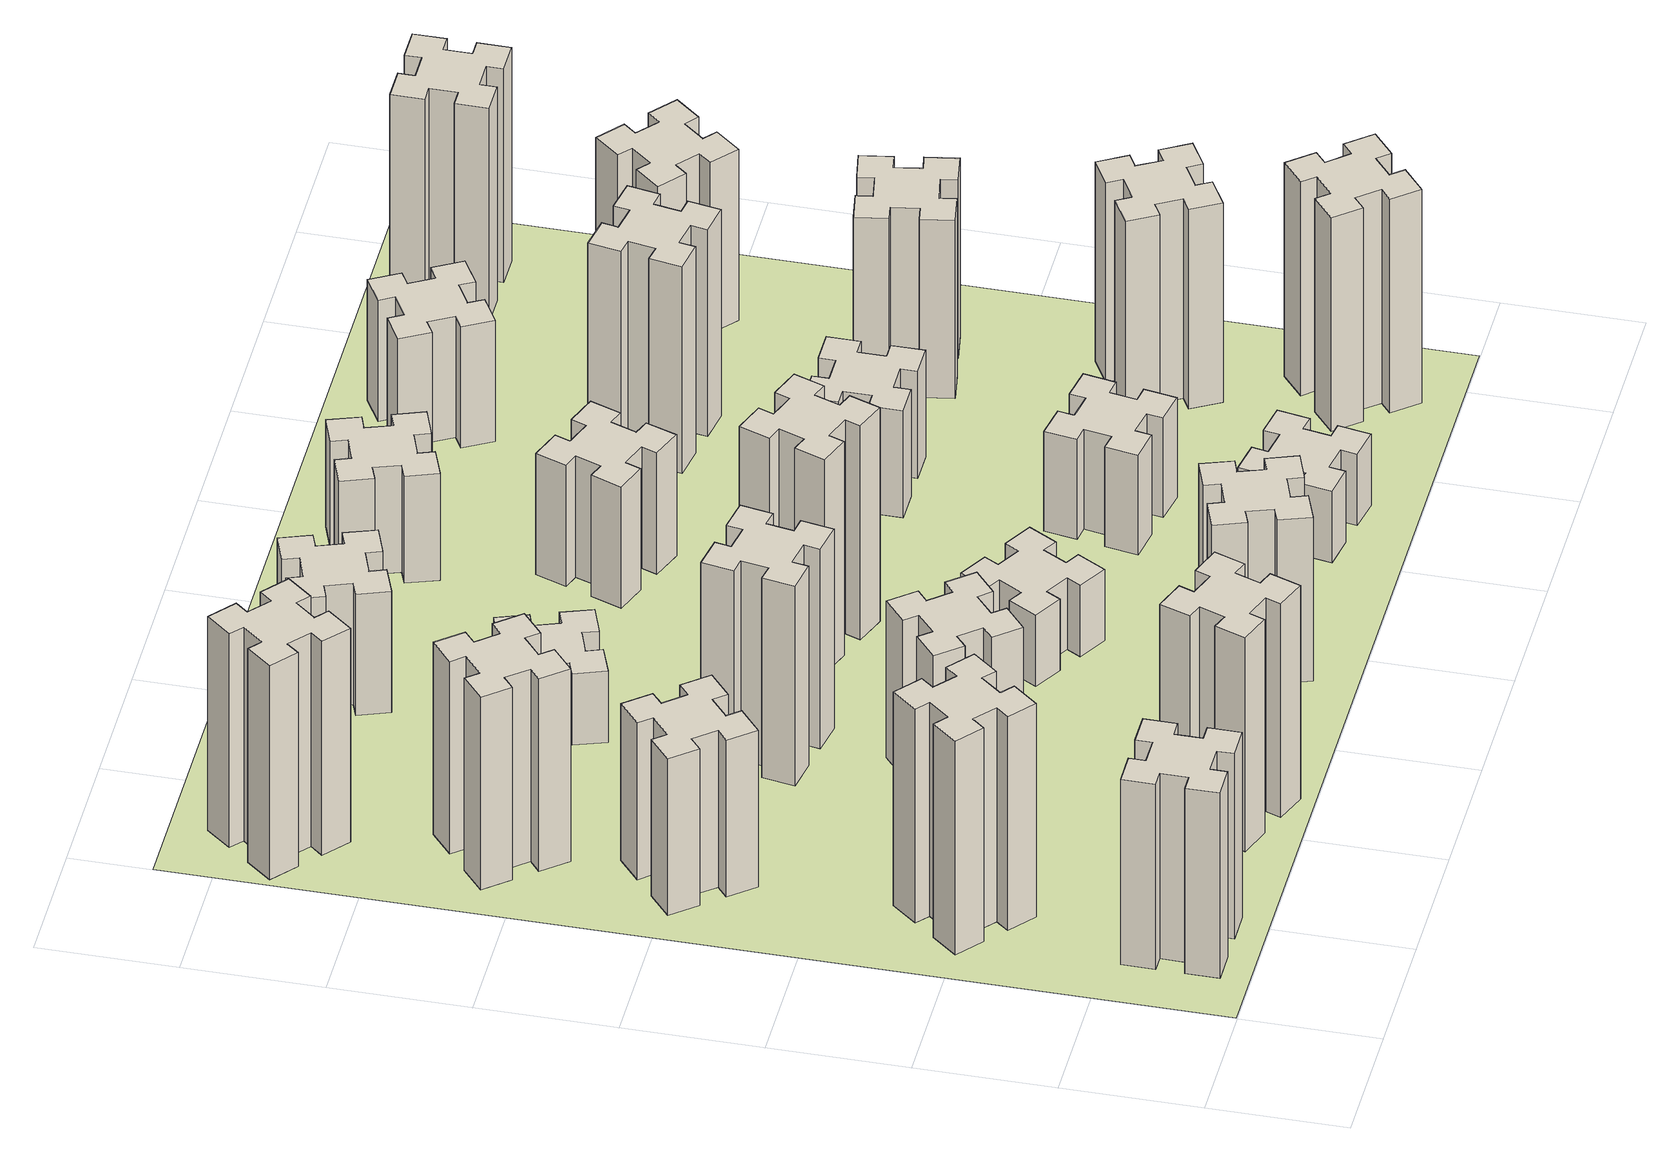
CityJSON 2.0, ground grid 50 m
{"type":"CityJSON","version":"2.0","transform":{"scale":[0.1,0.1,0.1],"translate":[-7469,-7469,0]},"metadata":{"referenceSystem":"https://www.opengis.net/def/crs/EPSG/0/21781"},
"CityObjects":{
"building1":{"type":"Building","attributes":{"class":"1000","function":"1000","usage":"1000","yearOfConstruction":2016,"roofType":"1000","measuredHeight":78,"storeysAboveGround":30,"storeysBelowGround":0},"geometry":[{"type":"Solid","lod":"1","boundaries":[[[[0,1,2,3,4,5,6,7,8,9,10,11,12,13,14,15,16,17,18,19]],[[17,16,20,21]],[[16,15,22,20]],[[15,14,23,22]],[[14,13,24,23]],[[13,12,25,24]],[[12,11,26,25]],[[11,10,27,26]],[[10,9,28,27]],[[9,8,29,28]],[[8,7,30,29]],[[7,6,31,30]],[[6,5,32,31]],[[5,4,33,32]],[[4,3,34,33]],[[3,2,35,34]],[[2,1,36,35]],[[1,0,37,36]],[[0,19,38,37]],[[19,18,39,38]],[[18,17,21,39]],[[24,25,26,27,28,29,30,31,32,33,34,35,36,37,38,39,21,20,22,23]]]]}]},
"building2":{"type":"Building","attributes":{"class":"1000","function":"1000","usage":"1000","yearOfConstruction":2016,"roofType":"1000","measuredHeight":90,"storeysAboveGround":30,"storeysBelowGround":0},"geometry":[{"type":"Solid","lod":"1","boundaries":[[[[40,41,42,43,44,45,46,47,48,49,50,51,52,53,54,55,56,57,58,59]],[[57,56,60,61]],[[56,55,62,60]],[[55,54,63,62]],[[54,53,64,63]],[[53,52,65,64]],[[52,51,66,65]],[[51,50,67,66]],[[50,49,68,67]],[[49,48,69,68]],[[48,47,70,69]],[[47,46,71,70]],[[46,45,72,71]],[[45,44,73,72]],[[44,43,74,73]],[[43,42,75,74]],[[42,41,76,75]],[[41,40,77,76]],[[40,59,78,77]],[[59,58,79,78]],[[58,57,61,79]],[[64,65,66,67,68,69,70,71,72,73,74,75,76,77,78,79,61,60,62,63]]]]}]},
"building3":{"type":"Building","attributes":{"class":"1000","function":"1000","usage":"1000","yearOfConstruction":2016,"roofType":"1000","measuredHeight":66,"storeysAboveGround":30,"storeysBelowGround":0},"geometry":[{"type":"Solid","lod":"1","boundaries":[[[[80,81,82,83,84,85,86,87,88,89,90,91,92,93,94,95,96,97,98,99]],[[97,96,100,101]],[[96,95,102,100]],[[95,94,103,102]],[[94,93,104,103]],[[93,92,105,104]],[[92,91,106,105]],[[91,90,107,106]],[[90,89,108,107]],[[89,88,109,108]],[[88,87,110,109]],[[87,86,111,110]],[[86,85,112,111]],[[85,84,113,112]],[[84,83,114,113]],[[83,82,115,114]],[[82,81,116,115]],[[81,80,117,116]],[[80,99,118,117]],[[99,98,119,118]],[[98,97,101,119]],[[104,105,106,107,108,109,110,111,112,113,114,115,116,117,118,119,101,100,102,103]]]]}]},
"building4":{"type":"Building","attributes":{"class":"1000","function":"1000","usage":"1000","yearOfConstruction":2016,"roofType":"1000","measuredHeight":81,"storeysAboveGround":30,"storeysBelowGround":0},"geometry":[{"type":"Solid","lod":"1","boundaries":[[[[120,121,122,123,124,125,126,127,128,129,130,131,132,133,134,135,136,137,138,139]],[[137,136,140,141]],[[136,135,142,140]],[[135,134,143,142]],[[134,133,144,143]],[[133,132,145,144]],[[132,131,146,145]],[[131,130,147,146]],[[130,129,148,147]],[[129,128,149,148]],[[128,127,150,149]],[[127,126,151,150]],[[126,125,152,151]],[[125,124,153,152]],[[124,123,154,153]],[[123,122,155,154]],[[122,121,156,155]],[[121,120,157,156]],[[120,139,158,157]],[[139,138,159,158]],[[138,137,141,159]],[[144,145,146,147,148,149,150,151,152,153,154,155,156,157,158,159,141,140,142,143]]]]}]},
"building5":{"type":"Building","attributes":{"class":"1000","function":"1000","usage":"1000","yearOfConstruction":2016,"roofType":"1000","measuredHeight":90,"storeysAboveGround":30,"storeysBelowGround":0},"geometry":[{"type":"Solid","lod":"1","boundaries":[[[[160,161,162,163,164,165,166,167,168,169,170,171,172,173,174,175,176,177,178,179]],[[177,176,180,181]],[[176,175,182,180]],[[175,174,183,182]],[[174,173,184,183]],[[173,172,185,184]],[[172,171,186,185]],[[171,170,187,186]],[[170,169,188,187]],[[169,168,189,188]],[[168,167,190,189]],[[167,166,191,190]],[[166,165,192,191]],[[165,164,193,192]],[[164,163,194,193]],[[163,162,195,194]],[[162,161,196,195]],[[161,160,197,196]],[[160,179,198,197]],[[179,178,199,198]],[[178,177,181,199]],[[184,185,186,187,188,189,190,191,192,193,194,195,196,197,198,199,181,180,182,183]]]]}]},
"building6":{"type":"Building","attributes":{"class":"1000","function":"1000","usage":"1000","yearOfConstruction":2016,"roofType":"1000","measuredHeight":90,"storeysAboveGround":30,"storeysBelowGround":0},"geometry":[{"type":"Solid","lod":"1","boundaries":[[[[200,201,202,203,204,205,206,207,208,209,210,211,212,213,214,215,216,217,218,219]],[[217,216,220,221]],[[216,215,222,220]],[[215,214,223,222]],[[214,213,224,223]],[[213,212,225,224]],[[212,211,226,225]],[[211,210,227,226]],[[210,209,228,227]],[[209,208,229,228]],[[208,207,230,229]],[[207,206,231,230]],[[206,205,232,231]],[[205,204,233,232]],[[204,203,234,233]],[[203,202,235,234]],[[202,201,236,235]],[[201,200,237,236]],[[200,219,238,237]],[[219,218,239,238]],[[218,217,221,239]],[[224,225,226,227,228,229,230,231,232,233,234,235,236,237,238,239,221,220,222,223]]]]}]},
"building7":{"type":"Building","attributes":{"class":"1000","function":"1000","usage":"1000","yearOfConstruction":2016,"roofType":"1000","measuredHeight":66,"storeysAboveGround":30,"storeysBelowGround":0},"geometry":[{"type":"Solid","lod":"1","boundaries":[[[[240,241,242,243,244,245,246,247,248,249,250,251,252,253,254,255,256,257,258,259]],[[257,256,260,261]],[[256,255,262,260]],[[255,254,263,262]],[[254,253,264,263]],[[253,252,265,264]],[[252,251,266,265]],[[251,250,267,266]],[[250,249,268,267]],[[249,248,269,268]],[[248,247,270,269]],[[247,246,271,270]],[[246,245,272,271]],[[245,244,273,272]],[[244,243,274,273]],[[243,242,275,274]],[[242,241,276,275]],[[241,240,277,276]],[[240,259,278,277]],[[259,258,279,278]],[[258,257,261,279]],[[264,265,266,267,268,269,270,271,272,273,274,275,276,277,278,279,261,260,262,263]]]]}]},
"building8":{"type":"Building","attributes":{"class":"1000","function":"1000","usage":"1000","yearOfConstruction":2016,"roofType":"1000","measuredHeight":84,"storeysAboveGround":30,"storeysBelowGround":0},"geometry":[{"type":"Solid","lod":"1","boundaries":[[[[280,281,282,283,284,285,286,287,288,289,290,291,292,293,294,295,296,297,298,299]],[[297,296,300,301]],[[296,295,302,300]],[[295,294,303,302]],[[294,293,304,303]],[[293,292,305,304]],[[292,291,306,305]],[[291,290,307,306]],[[290,289,308,307]],[[289,288,309,308]],[[288,287,310,309]],[[287,286,311,310]],[[286,285,312,311]],[[285,284,313,312]],[[284,283,314,313]],[[283,282,315,314]],[[282,281,316,315]],[[281,280,317,316]],[[280,299,318,317]],[[299,298,319,318]],[[298,297,301,319]],[[304,305,306,307,308,309,310,311,312,313,314,315,316,317,318,319,301,300,302,303]]]]}]},
"building9":{"type":"Building","attributes":{"class":"1000","function":"1000","usage":"1000","yearOfConstruction":2016,"roofType":"1000","measuredHeight":30,"storeysAboveGround":30,"storeysBelowGround":0},"geometry":[{"type":"Solid","lod":"1","boundaries":[[[[320,321,322,323,324,325,326,327,328,329,330,331,332,333,334,335,336,337,338,339]],[[337,336,340,341]],[[336,335,342,340]],[[335,334,343,342]],[[334,333,344,343]],[[333,332,345,344]],[[332,331,346,345]],[[331,330,347,346]],[[330,329,348,347]],[[329,328,349,348]],[[328,327,350,349]],[[327,326,351,350]],[[326,325,352,351]],[[325,324,353,352]],[[324,323,354,353]],[[323,322,355,354]],[[322,321,356,355]],[[321,320,357,356]],[[320,339,358,357]],[[339,338,359,358]],[[338,337,341,359]],[[344,345,346,347,348,349,350,351,352,353,354,355,356,357,358,359,341,340,342,343]]]]}]},
"building10":{"type":"Building","attributes":{"class":"1000","function":"1000","usage":"1000","yearOfConstruction":2016,"roofType":"1000","measuredHeight":69,"storeysAboveGround":30,"storeysBelowGround":0},"geometry":[{"type":"Solid","lod":"1","boundaries":[[[[360,361,362,363,364,365,366,367,368,369,370,371,372,373,374,375,376,377,378,379]],[[377,376,380,381]],[[376,375,382,380]],[[375,374,383,382]],[[374,373,384,383]],[[373,372,385,384]],[[372,371,386,385]],[[371,370,387,386]],[[370,369,388,387]],[[369,368,389,388]],[[368,367,390,389]],[[367,366,391,390]],[[366,365,392,391]],[[365,364,393,392]],[[364,363,394,393]],[[363,362,395,394]],[[362,361,396,395]],[[361,360,397,396]],[[360,379,398,397]],[[379,378,399,398]],[[378,377,381,399]],[[384,385,386,387,388,389,390,391,392,393,394,395,396,397,398,399,381,380,382,383]]]]}]},
"building11":{"type":"Building","attributes":{"class":"1000","function":"1000","usage":"1000","yearOfConstruction":2016,"roofType":"1000","measuredHeight":51,"storeysAboveGround":30,"storeysBelowGround":0},"geometry":[{"type":"Solid","lod":"1","boundaries":[[[[400,401,402,403,404,405,406,407,408,409,410,411,412,413,414,415,416,417,418,419]],[[417,416,420,421]],[[416,415,422,420]],[[415,414,423,422]],[[414,413,424,423]],[[413,412,425,424]],[[412,411,426,425]],[[411,410,427,426]],[[410,409,428,427]],[[409,408,429,428]],[[408,407,430,429]],[[407,406,431,430]],[[406,405,432,431]],[[405,404,433,432]],[[404,403,434,433]],[[403,402,435,434]],[[402,401,436,435]],[[401,400,437,436]],[[400,419,438,437]],[[419,418,439,438]],[[418,417,421,439]],[[424,425,426,427,428,429,430,431,432,433,434,435,436,437,438,439,421,420,422,423]]]]}]},
"building12":{"type":"Building","attributes":{"class":"1000","function":"1000","usage":"1000","yearOfConstruction":2016,"roofType":"1000","measuredHeight":30,"storeysAboveGround":30,"storeysBelowGround":0},"geometry":[{"type":"Solid","lod":"1","boundaries":[[[[440,441,442,443,444,445,446,447,448,449,450,451,452,453,454,455,456,457,458,459]],[[457,456,460,461]],[[456,455,462,460]],[[455,454,463,462]],[[454,453,464,463]],[[453,452,465,464]],[[452,451,466,465]],[[451,450,467,466]],[[450,449,468,467]],[[449,448,469,468]],[[448,447,470,469]],[[447,446,471,470]],[[446,445,472,471]],[[445,444,473,472]],[[444,443,474,473]],[[443,442,475,474]],[[442,441,476,475]],[[441,440,477,476]],[[440,459,478,477]],[[459,458,479,478]],[[458,457,461,479]],[[464,465,466,467,468,469,470,471,472,473,474,475,476,477,478,479,461,460,462,463]]]]}]},
"building13":{"type":"Building","attributes":{"class":"1000","function":"1000","usage":"1000","yearOfConstruction":2016,"roofType":"1000","measuredHeight":90,"storeysAboveGround":30,"storeysBelowGround":0},"geometry":[{"type":"Solid","lod":"1","boundaries":[[[[480,481,482,483,484,485,486,487,488,489,490,491,492,493,494,495,496,497,498,499]],[[497,496,500,501]],[[496,495,502,500]],[[495,494,503,502]],[[494,493,504,503]],[[493,492,505,504]],[[492,491,506,505]],[[491,490,507,506]],[[490,489,508,507]],[[489,488,509,508]],[[488,487,510,509]],[[487,486,511,510]],[[486,485,512,511]],[[485,484,513,512]],[[484,483,514,513]],[[483,482,515,514]],[[482,481,516,515]],[[481,480,517,516]],[[480,499,518,517]],[[499,498,519,518]],[[498,497,501,519]],[[504,505,506,507,508,509,510,511,512,513,514,515,516,517,518,519,501,500,502,503]]]]}]},
"building14":{"type":"Building","attributes":{"class":"1000","function":"1000","usage":"1000","yearOfConstruction":2016,"roofType":"1000","measuredHeight":51,"storeysAboveGround":30,"storeysBelowGround":0},"geometry":[{"type":"Solid","lod":"1","boundaries":[[[[520,521,522,523,524,525,526,527,528,529,530,531,532,533,534,535,536,537,538,539]],[[537,536,540,541]],[[536,535,542,540]],[[535,534,543,542]],[[534,533,544,543]],[[533,532,545,544]],[[532,531,546,545]],[[531,530,547,546]],[[530,529,548,547]],[[529,528,549,548]],[[528,527,550,549]],[[527,526,551,550]],[[526,525,552,551]],[[525,524,553,552]],[[524,523,554,553]],[[523,522,555,554]],[[522,521,556,555]],[[521,520,557,556]],[[520,539,558,557]],[[539,538,559,558]],[[538,537,541,559]],[[544,545,546,547,548,549,550,551,552,553,554,555,556,557,558,559,541,540,542,543]]]]}]},
"building15":{"type":"Building","attributes":{"class":"1000","function":"1000","usage":"1000","yearOfConstruction":2016,"roofType":"1000","measuredHeight":30,"storeysAboveGround":30,"storeysBelowGround":0},"geometry":[{"type":"Solid","lod":"1","boundaries":[[[[560,561,562,563,564,565,566,567,568,569,570,571,572,573,574,575,576,577,578,579]],[[577,576,580,581]],[[576,575,582,580]],[[575,574,583,582]],[[574,573,584,583]],[[573,572,585,584]],[[572,571,586,585]],[[571,570,587,586]],[[570,569,588,587]],[[569,568,589,588]],[[568,567,590,589]],[[567,566,591,590]],[[566,565,592,591]],[[565,564,593,592]],[[564,563,594,593]],[[563,562,595,594]],[[562,561,596,595]],[[561,560,597,596]],[[560,579,598,597]],[[579,578,599,598]],[[578,577,581,599]],[[584,585,586,587,588,589,590,591,592,593,594,595,596,597,598,599,581,580,582,583]]]]}]},
"building16":{"type":"Building","attributes":{"class":"1000","function":"1000","usage":"1000","yearOfConstruction":2016,"roofType":"1000","measuredHeight":45,"storeysAboveGround":30,"storeysBelowGround":0},"geometry":[{"type":"Solid","lod":"1","boundaries":[[[[600,601,602,603,604,605,606,607,608,609,610,611,612,613,614,615,616,617,618,619]],[[617,616,620,621]],[[616,615,622,620]],[[615,614,623,622]],[[614,613,624,623]],[[613,612,625,624]],[[612,611,626,625]],[[611,610,627,626]],[[610,609,628,627]],[[609,608,629,628]],[[608,607,630,629]],[[607,606,631,630]],[[606,605,632,631]],[[605,604,633,632]],[[604,603,634,633]],[[603,602,635,634]],[[602,601,636,635]],[[601,600,637,636]],[[600,619,638,637]],[[619,618,639,638]],[[618,617,621,639]],[[624,625,626,627,628,629,630,631,632,633,634,635,636,637,638,639,621,620,622,623]]]]}]},
"building17":{"type":"Building","attributes":{"class":"1000","function":"1000","usage":"1000","yearOfConstruction":2016,"roofType":"1000","measuredHeight":42,"storeysAboveGround":30,"storeysBelowGround":0},"geometry":[{"type":"Solid","lod":"1","boundaries":[[[[640,641,642,643,644,645,646,647,648,649,650,651,652,653,654,655,656,657,658,659]],[[657,656,660,661]],[[656,655,662,660]],[[655,654,663,662]],[[654,653,664,663]],[[653,652,665,664]],[[652,651,666,665]],[[651,650,667,666]],[[650,649,668,667]],[[649,648,669,668]],[[648,647,670,669]],[[647,646,671,670]],[[646,645,672,671]],[[645,644,673,672]],[[644,643,674,673]],[[643,642,675,674]],[[642,641,676,675]],[[641,640,677,676]],[[640,659,678,677]],[[659,658,679,678]],[[658,657,661,679]],[[664,665,666,667,668,669,670,671,672,673,674,675,676,677,678,679,661,660,662,663]]]]}]},
"building18":{"type":"Building","attributes":{"class":"1000","function":"1000","usage":"1000","yearOfConstruction":2016,"roofType":"1000","measuredHeight":45,"storeysAboveGround":30,"storeysBelowGround":0},"geometry":[{"type":"Solid","lod":"1","boundaries":[[[[680,681,682,683,684,685,686,687,688,689,690,691,692,693,694,695,696,697,698,699]],[[697,696,700,701]],[[696,695,702,700]],[[695,694,703,702]],[[694,693,704,703]],[[693,692,705,704]],[[692,691,706,705]],[[691,690,707,706]],[[690,689,708,707]],[[689,688,709,708]],[[688,687,710,709]],[[687,686,711,710]],[[686,685,712,711]],[[685,684,713,712]],[[684,683,714,713]],[[683,682,715,714]],[[682,681,716,715]],[[681,680,717,716]],[[680,699,718,717]],[[699,698,719,718]],[[698,697,701,719]],[[704,705,706,707,708,709,710,711,712,713,714,715,716,717,718,719,701,700,702,703]]]]}]},
"building19":{"type":"Building","attributes":{"class":"1000","function":"1000","usage":"1000","yearOfConstruction":2016,"roofType":"1000","measuredHeight":87,"storeysAboveGround":30,"storeysBelowGround":0},"geometry":[{"type":"Solid","lod":"1","boundaries":[[[[720,721,722,723,724,725,726,727,728,729,730,731,732,733,734,735,736,737,738,739]],[[737,736,740,741]],[[736,735,742,740]],[[735,734,743,742]],[[734,733,744,743]],[[733,732,745,744]],[[732,731,746,745]],[[731,730,747,746]],[[730,729,748,747]],[[729,728,749,748]],[[728,727,750,749]],[[727,726,751,750]],[[726,725,752,751]],[[725,724,753,752]],[[724,723,754,753]],[[723,722,755,754]],[[722,721,756,755]],[[721,720,757,756]],[[720,739,758,757]],[[739,738,759,758]],[[738,737,741,759]],[[744,745,746,747,748,749,750,751,752,753,754,755,756,757,758,759,741,740,742,743]]]]}]},
"building20":{"type":"Building","attributes":{"class":"1000","function":"1000","usage":"1000","yearOfConstruction":2016,"roofType":"1000","measuredHeight":90,"storeysAboveGround":30,"storeysBelowGround":0},"geometry":[{"type":"Solid","lod":"1","boundaries":[[[[760,761,762,763,764,765,766,767,768,769,770,771,772,773,774,775,776,777,778,779]],[[777,776,780,781]],[[776,775,782,780]],[[775,774,783,782]],[[774,773,784,783]],[[773,772,785,784]],[[772,771,786,785]],[[771,770,787,786]],[[770,769,788,787]],[[769,768,789,788]],[[768,767,790,789]],[[767,766,791,790]],[[766,765,792,791]],[[765,764,793,792]],[[764,763,794,793]],[[763,762,795,794]],[[762,761,796,795]],[[761,760,797,796]],[[760,779,798,797]],[[779,778,799,798]],[[778,777,781,799]],[[784,785,786,787,788,789,790,791,792,793,794,795,796,797,798,799,781,780,782,783]]]]}]},
"building21":{"type":"Building","attributes":{"class":"1000","function":"1000","usage":"1000","yearOfConstruction":2016,"roofType":"1000","measuredHeight":51,"storeysAboveGround":30,"storeysBelowGround":0},"geometry":[{"type":"Solid","lod":"1","boundaries":[[[[800,801,802,803,804,805,806,807,808,809,810,811,812,813,814,815,816,817,818,819]],[[817,816,820,821]],[[816,815,822,820]],[[815,814,823,822]],[[814,813,824,823]],[[813,812,825,824]],[[812,811,826,825]],[[811,810,827,826]],[[810,809,828,827]],[[809,808,829,828]],[[808,807,830,829]],[[807,806,831,830]],[[806,805,832,831]],[[805,804,833,832]],[[804,803,834,833]],[[803,802,835,834]],[[802,801,836,835]],[[801,800,837,836]],[[800,819,838,837]],[[819,818,839,838]],[[818,817,821,839]],[[824,825,826,827,828,829,830,831,832,833,834,835,836,837,838,839,821,820,822,823]]]]}]},
"building22":{"type":"Building","attributes":{"class":"1000","function":"1000","usage":"1000","yearOfConstruction":2016,"roofType":"1000","measuredHeight":84,"storeysAboveGround":30,"storeysBelowGround":0},"geometry":[{"type":"Solid","lod":"1","boundaries":[[[[840,841,842,843,844,845,846,847,848,849,850,851,852,853,854,855,856,857,858,859]],[[857,856,860,861]],[[856,855,862,860]],[[855,854,863,862]],[[854,853,864,863]],[[853,852,865,864]],[[852,851,866,865]],[[851,850,867,866]],[[850,849,868,867]],[[849,848,869,868]],[[848,847,870,869]],[[847,846,871,870]],[[846,845,872,871]],[[845,844,873,872]],[[844,843,874,873]],[[843,842,875,874]],[[842,841,876,875]],[[841,840,877,876]],[[840,859,878,877]],[[859,858,879,878]],[[858,857,861,879]],[[864,865,866,867,868,869,870,871,872,873,874,875,876,877,878,879,861,860,862,863]]]]}]},
"building23":{"type":"Building","attributes":{"class":"1000","function":"1000","usage":"1000","yearOfConstruction":2016,"roofType":"1000","measuredHeight":75,"storeysAboveGround":30,"storeysBelowGround":0},"geometry":[{"type":"Solid","lod":"1","boundaries":[[[[880,881,882,883,884,885,886,887,888,889,890,891,892,893,894,895,896,897,898,899]],[[897,896,900,901]],[[896,895,902,900]],[[895,894,903,902]],[[894,893,904,903]],[[893,892,905,904]],[[892,891,906,905]],[[891,890,907,906]],[[890,889,908,907]],[[889,888,909,908]],[[888,887,910,909]],[[887,886,911,910]],[[886,885,912,911]],[[885,884,913,912]],[[884,883,914,913]],[[883,882,915,914]],[[882,881,916,915]],[[881,880,917,916]],[[880,899,918,917]],[[899,898,919,918]],[[898,897,901,919]],[[904,905,906,907,908,909,910,911,912,913,914,915,916,917,918,919,901,900,902,903]]]]}]},
"building24":{"type":"Building","attributes":{"class":"1000","function":"1000","usage":"1000","yearOfConstruction":2016,"roofType":"1000","measuredHeight":72,"storeysAboveGround":30,"storeysBelowGround":0},"geometry":[{"type":"Solid","lod":"1","boundaries":[[[[920,921,922,923,924,925,926,927,928,929,930,931,932,933,934,935,936,937,938,939]],[[937,936,940,941]],[[936,935,942,940]],[[935,934,943,942]],[[934,933,944,943]],[[933,932,945,944]],[[932,931,946,945]],[[931,930,947,946]],[[930,929,948,947]],[[929,928,949,948]],[[928,927,950,949]],[[927,926,951,950]],[[926,925,952,951]],[[925,924,953,952]],[[924,923,954,953]],[[923,922,955,954]],[[922,921,956,955]],[[921,920,957,956]],[[920,939,958,957]],[[939,938,959,958]],[[938,937,941,959]],[[944,945,946,947,948,949,950,951,952,953,954,955,956,957,958,959,941,940,942,943]]]]}]},
"building25":{"type":"Building","attributes":{"class":"1000","function":"1000","usage":"1000","yearOfConstruction":2016,"roofType":"1000","measuredHeight":90,"storeysAboveGround":30,"storeysBelowGround":0},"geometry":[{"type":"Solid","lod":"1","boundaries":[[[[960,961,962,963,964,965,966,967,968,969,970,971,972,973,974,975,976,977,978,979]],[[977,976,980,981]],[[976,975,982,980]],[[975,974,983,982]],[[974,973,984,983]],[[973,972,985,984]],[[972,971,986,985]],[[971,970,987,986]],[[970,969,988,987]],[[969,968,989,988]],[[968,967,990,989]],[[967,966,991,990]],[[966,965,992,991]],[[965,964,993,992]],[[964,963,994,993]],[[963,962,995,994]],[[962,961,996,995]],[[961,960,997,996]],[[960,979,998,997]],[[979,978,999,998]],[[978,977,981,999]],[[984,985,986,987,988,989,990,991,992,993,994,995,996,997,998,999,981,980,982,983]]]]}]},
"landuse1":{"type":"LandUse","attributes":{"name":"plot1","function":"1010"},"geometry":[{"type":"MultiSurface","lod":"1","boundaries":[[[1000,1001,1002,1003]]]}]}
},
"vertices":[
[265,325,0],[265,225,0],[205,225,0],[205,105,0],[325,105,0],[325,165,0],[425,165,0],[425,105,0],[545,105,0],[545,225,0],[485,225,0],[485,325,0],[545,325,0],[545,445,0],[425,445,0],[425,385,0],[325,385,0],[325,445,0],[205,445,0],[205,325,0],[325,385,780],[325,445,780],[425,385,780],[425,445,780],[545,445,780],[545,325,780],[485,325,780],[485,225,780],[545,225,780],[545,105,780],[425,105,780],[425,165,780],[325,165,780],[325,105,780],[205,105,780],[205,225,780],[265,225,780],[265,325,780],[205,325,780],[205,445,780],
[484,1067,0],[408,1132,0],[446,1178,0],[354,1255,0],[277,1163,0],[323,1124,0],[259,1048,0],[213,1086,0],[136,994,0],[228,917,0],[266,963,0],[343,899,0],[304,853,0],[396,776,0],[473,868,0],[427,906,0],[492,983,0],[538,944,0],[615,1036,0],[523,1113,0],[492,983,900],[538,944,900],[427,906,900],[473,868,900],[396,776,900],[304,853,900],[343,899,900],[266,963,900],[228,917,900],[136,994,900],[213,1086,900],[259,1048,900],[323,1124,900],[277,1163,900],[354,1255,900],[446,1178,900],[408,1132,900],[484,1067,900],[523,1113,900],[615,1036,900],
[492,1988,0],[427,2064,0],[473,2103,0],[396,2195,0],[304,2118,0],[343,2072,0],[266,2007,0],[228,2053,0],[136,1976,0],[213,1884,0],[259,1923,0],[323,1846,0],[277,1808,0],[354,1716,0],[446,1793,0],[408,1839,0],[484,1903,0],[523,1857,0],[615,1934,0],[538,2026,0],[484,1903,660],[523,1857,660],[408,1839,660],[446,1793,660],[354,1716,660],[277,1808,660],[323,1846,660],[259,1923,660],[213,1884,660],[136,1976,660],[228,2053,660],[266,2007,660],[343,2072,660],[304,2118,660],[396,2195,660],[473,2103,660],[427,2064,660],[492,1988,660],[538,2026,660],[615,1934,660],
[343,2712,0],[266,2647,0],[228,2693,0],[136,2616,0],[213,2524,0],[259,2563,0],[323,2486,0],[277,2448,0],[354,2356,0],[446,2433,0],[408,2479,0],[484,2543,0],[523,2497,0],[615,2574,0],[538,2666,0],[492,2628,0],[427,2704,0],[473,2743,0],[396,2835,0],[304,2758,0],[427,2704,810],[473,2743,810],[492,2628,810],[538,2666,810],[615,2574,810],[523,2497,810],[484,2543,810],[408,2479,810],[446,2433,810],[354,2356,810],[277,2448,810],[323,2486,810],[259,2563,810],[213,2524,810],[136,2616,810],[228,2693,810],[266,2647,810],[343,2712,810],[304,2758,810],[396,2835,810],
[1029,360,0],[995,266,0],[939,287,0],[897,174,0],[1010,133,0],[1031,189,0],[1125,155,0],[1104,99,0],[1217,57,0],[1258,170,0],[1202,191,0],[1236,285,0],[1292,264,0],[1333,377,0],[1220,418,0],[1200,362,0],[1106,396,0],[1127,452,0],[1014,493,0],[973,380,0],[1106,396,900],[1127,452,900],[1200,362,900],[1220,418,900],[1333,377,900],[1292,264,900],[1236,285,900],[1202,191,900],[1258,170,900],[1217,57,900],[1104,99,900],[1125,155,900],[1031,189,900],[1010,133,900],[897,174,900],[939,287,900],[995,266,900],[1029,360,900],[973,380,900],[1014,493,900],
[384,3387,0],[308,3452,0],[346,3498,0],[254,3575,0],[177,3483,0],[223,3444,0],[159,3368,0],[113,3406,0],[36,3314,0],[128,3237,0],[166,3283,0],[243,3219,0],[204,3173,0],[296,3096,0],[373,3188,0],[327,3226,0],[392,3303,0],[438,3264,0],[515,3356,0],[423,3433,0],[392,3303,900],[438,3264,900],[327,3226,900],[373,3188,900],[296,3096,900],[204,3173,900],[243,3219,900],[166,3283,900],[128,3237,900],[36,3314,900],[113,3406,900],[159,3368,900],[223,3444,900],[177,3483,900],[254,3575,900],[346,3498,900],[308,3452,900],[384,3387,900],[423,3433,900],[515,3356,900],
[1083,1332,0],[1006,1267,0],[968,1313,0],[876,1236,0],[953,1144,0],[999,1183,0],[1063,1106,0],[1017,1068,0],[1094,976,0],[1186,1053,0],[1148,1099,0],[1224,1163,0],[1263,1117,0],[1355,1194,0],[1278,1286,0],[1232,1248,0],[1167,1324,0],[1213,1363,0],[1136,1455,0],[1044,1378,0],[1167,1324,660],[1213,1363,660],[1232,1248,660],[1278,1286,660],[1355,1194,660],[1263,1117,660],[1224,1163,660],[1148,1099,660],[1186,1053,660],[1094,976,660],[1017,1068,660],[1063,1106,660],[999,1183,660],[953,1144,660],[876,1236,660],[968,1313,660],[1006,1267,660],[1083,1332,660],[1044,1378,660],[1136,1455,660],
[1047,1756,0],[1145,1738,0],[1135,1679,0],[1253,1658,0],[1274,1777,0],[1215,1787,0],[1232,1885,0],[1291,1875,0],[1312,1993,0],[1194,2014,0],[1184,1955,0],[1085,1972,0],[1096,2031,0],[977,2052,0],[957,1934,0],[1016,1924,0],[998,1825,0],[939,1836,0],[918,1717,0],[1037,1697,0],[998,1825,840],[939,1836,840],[1016,1924,840],[957,1934,840],[977,2052,840],[1096,2031,840],[1085,1972,840],[1184,1955,840],[1194,2014,840],[1312,1993,840],[1291,1875,840],[1232,1885,840],[1215,1787,840],[1274,1777,840],[1253,1658,840],[1135,1679,840],[1145,1738,840],[1047,1756,840],[1037,1697,840],[918,1717,840],
[1106,2475,0],[1200,2509,0],[1220,2453,0],[1333,2494,0],[1292,2607,0],[1236,2586,0],[1202,2680,0],[1258,2700,0],[1217,2813,0],[1104,2772,0],[1125,2716,0],[1031,2682,0],[1010,2738,0],[897,2697,0],[939,2584,0],[995,2605,0],[1029,2511,0],[973,2490,0],[1014,2377,0],[1127,2419,0],[1029,2511,300],[973,2490,300],[995,2605,300],[939,2584,300],[897,2697,300],[1010,2738,300],[1031,2682,300],[1125,2716,300],[1104,2772,300],[1217,2813,300],[1258,2700,300],[1202,2680,300],[1236,2586,300],[1292,2607,300],[1333,2494,300],[1220,2453,300],[1200,2509,300],[1106,2475,300],[1127,2419,300],[1014,2377,300],
[1965,496,0],[1871,462,0],[1850,518,0],[1737,477,0],[1779,364,0],[1835,385,0],[1869,291,0],[1813,270,0],[1854,157,0],[1967,199,0],[1946,255,0],[2040,289,0],[2060,233,0],[2173,274,0],[2132,387,0],[2076,366,0],[2042,460,0],[2098,480,0],[2057,593,0],[1944,552,0],[2042,460,690],[2098,480,690],[2076,366,690],[2132,387,690],[2173,274,690],[2060,233,690],[2040,289,690],[1946,255,690],[1967,199,690],[1854,157,690],[1813,270,690],[1869,291,690],[1835,385,690],[1779,364,690],[1737,477,690],[1850,518,690],[1871,462,690],[1965,496,690],[1944,552,690],[2057,593,690],
[1125,3456,0],[1031,3422,0],[1010,3478,0],[897,3437,0],[939,3324,0],[995,3345,0],[1029,3251,0],[973,3230,0],[1014,3117,0],[1127,3159,0],[1106,3215,0],[1200,3249,0],[1220,3193,0],[1333,3234,0],[1292,3347,0],[1236,3326,0],[1202,3420,0],[1258,3440,0],[1217,3553,0],[1104,3512,0],[1202,3420,510],[1258,3440,510],[1236,3326,510],[1292,3347,510],[1333,3234,510],[1220,3193,510],[1200,3249,510],[1106,3215,510],[1127,3159,510],[1014,3117,510],[973,3230,510],[1029,3251,510],[995,3345,510],[939,3324,510],[897,3437,510],[1010,3478,510],[1031,3422,510],[1125,3456,510],[1104,3512,510],[1217,3553,510],
[1757,1045,0],[1844,995,0],[1814,943,0],[1918,883,0],[1978,987,0],[1926,1017,0],[1976,1104,0],[2028,1074,0],[2088,1178,0],[1984,1238,0],[1954,1186,0],[1867,1236,0],[1897,1288,0],[1793,1348,0],[1733,1244,0],[1785,1214,0],[1735,1127,0],[1683,1157,0],[1623,1053,0],[1727,993,0],[1735,1127,300],[1683,1157,300],[1785,1214,300],[1733,1244,300],[1793,1348,300],[1897,1288,300],[1867,1236,300],[1954,1186,300],[1984,1238,300],[2088,1178,300],[2028,1074,300],[1976,1104,300],[1926,1017,300],[1978,987,300],[1918,883,300],[1814,943,300],[1844,995,300],[1757,1045,300],[1727,993,300],[1623,1053,300],
[1669,1940,0],[1635,1846,0],[1579,1867,0],[1537,1754,0],[1650,1713,0],[1671,1769,0],[1765,1735,0],[1744,1679,0],[1857,1637,0],[1898,1750,0],[1842,1771,0],[1876,1865,0],[1932,1844,0],[1973,1957,0],[1860,1998,0],[1840,1942,0],[1746,1976,0],[1767,2032,0],[1654,2073,0],[1613,1960,0],[1746,1976,900],[1767,2032,900],[1840,1942,900],[1860,1998,900],[1973,1957,900],[1932,1844,900],[1876,1865,900],[1842,1771,900],[1898,1750,900],[1857,1637,900],[1744,1679,900],[1765,1735,900],[1671,1769,900],[1650,1713,900],[1537,1754,900],[1579,1867,900],[1635,1846,900],[1669,1940,900],[1613,1960,900],[1654,2073,900],
[2040,2682,0],[1946,2716,0],[1967,2772,0],[1854,2813,0],[1813,2700,0],[1869,2680,0],[1835,2586,0],[1779,2607,0],[1737,2494,0],[1850,2453,0],[1871,2509,0],[1965,2475,0],[1944,2419,0],[2057,2377,0],[2098,2490,0],[2042,2511,0],[2076,2605,0],[2132,2584,0],[2173,2697,0],[2060,2738,0],[2076,2605,510],[2132,2584,510],[2042,2511,510],[2098,2490,510],[2057,2377,510],[1944,2419,510],[1965,2475,510],[1871,2509,510],[1850,2453,510],[1737,2494,510],[1779,2607,510],[1835,2586,510],[1869,2680,510],[1813,2700,510],[1854,2813,510],[1967,2772,510],[1946,2716,510],[2040,2682,510],[2060,2738,510],[2173,2697,510],
[2596,444,0],[2578,345,0],[2519,356,0],[2498,237,0],[2617,217,0],[2627,276,0],[2725,258,0],[2715,199,0],[2833,178,0],[2854,297,0],[2795,307,0],[2812,405,0],[2871,395,0],[2892,513,0],[2774,534,0],[2764,475,0],[2665,492,0],[2676,551,0],[2557,572,0],[2537,454,0],[2665,492,300],[2676,551,300],[2764,475,300],[2774,534,300],[2892,513,300],[2871,395,300],[2812,405,300],[2795,307,300],[2854,297,300],[2833,178,300],[2715,199,300],[2725,258,300],[2627,276,300],[2617,217,300],[2498,237,300],[2519,356,300],[2578,345,300],[2596,444,300],[2537,454,300],[2557,572,300],
[1865,3456,0],[1771,3422,0],[1750,3478,0],[1637,3437,0],[1679,3324,0],[1735,3345,0],[1769,3251,0],[1713,3230,0],[1754,3117,0],[1867,3159,0],[1846,3215,0],[1940,3249,0],[1960,3193,0],[2073,3234,0],[2032,3347,0],[1976,3326,0],[1942,3420,0],[1998,3440,0],[1957,3553,0],[1844,3512,0],[1942,3420,450],[1998,3440,450],[1976,3326,450],[2032,3347,450],[2073,3234,450],[1960,3193,450],[1940,3249,450],[1846,3215,450],[1867,3159,450],[1754,3117,450],[1713,3230,450],[1769,3251,450],[1735,3345,450],[1679,3324,450],[1637,3437,450],[1750,3478,450],[1771,3422,450],[1865,3456,450],[1844,3512,450],[1957,3553,450],
[2496,1084,0],[2478,985,0],[2419,996,0],[2398,877,0],[2517,857,0],[2527,916,0],[2625,898,0],[2615,839,0],[2733,818,0],[2754,937,0],[2695,947,0],[2712,1045,0],[2771,1035,0],[2792,1153,0],[2674,1174,0],[2664,1115,0],[2565,1132,0],[2576,1191,0],[2457,1212,0],[2437,1094,0],[2565,1132,420],[2576,1191,420],[2664,1115,420],[2674,1174,420],[2792,1153,420],[2771,1035,420],[2712,1045,420],[2695,947,420],[2754,937,420],[2733,818,420],[2615,839,420],[2625,898,420],[2527,916,420],[2517,857,420],[2398,877,420],[2419,996,420],[2478,985,420],[2496,1084,420],[2437,1094,420],[2457,1212,420],
[2645,1965,0],[2545,1965,0],[2545,2025,0],[2425,2025,0],[2425,1905,0],[2485,1905,0],[2485,1805,0],[2425,1805,0],[2425,1685,0],[2545,1685,0],[2545,1745,0],[2645,1745,0],[2645,1685,0],[2765,1685,0],[2765,1805,0],[2705,1805,0],[2705,1905,0],[2765,1905,0],[2765,2025,0],[2645,2025,0],[2705,1905,450],[2765,1905,450],[2705,1805,450],[2765,1805,450],[2765,1685,450],[2645,1685,450],[2645,1745,450],[2545,1745,450],[2545,1685,450],[2425,1685,450],[2425,1805,450],[2485,1805,450],[2485,1905,450],[2425,1905,450],[2425,2025,450],[2545,2025,450],[2545,1965,450],[2645,1965,450],[2645,2025,450],[2765,2025,450],
[2627,2496,0],[2725,2478,0],[2715,2419,0],[2833,2398,0],[2854,2517,0],[2795,2527,0],[2812,2625,0],[2871,2615,0],[2892,2733,0],[2774,2754,0],[2764,2695,0],[2665,2712,0],[2676,2771,0],[2557,2792,0],[2537,2674,0],[2596,2664,0],[2578,2565,0],[2519,2576,0],[2498,2457,0],[2617,2437,0],[2578,2565,870],[2519,2576,870],[2596,2664,870],[2537,2674,870],[2557,2792,870],[2676,2771,870],[2665,2712,870],[2764,2695,870],[2774,2754,870],[2892,2733,870],[2871,2615,870],[2812,2625,870],[2795,2527,870],[2854,2517,870],[2833,2398,870],[2715,2419,870],[2725,2478,870],[2627,2496,870],[2617,2437,870],[2498,2457,870],
[3468,259,0],[3544,323,0],[3583,277,0],[3675,354,0],[3598,446,0],[3552,408,0],[3487,484,0],[3533,523,0],[3456,615,0],[3364,538,0],[3403,492,0],[3326,427,0],[3288,473,0],[3196,396,0],[3273,304,0],[3319,343,0],[3383,266,0],[3337,228,0],[3414,136,0],[3506,213,0],[3383,266,900],[3337,228,900],[3319,343,900],[3273,304,900],[3196,396,900],[3288,473,900],[3326,427,900],[3403,492,900],[3364,538,900],[3456,615,900],[3533,523,900],[3487,484,900],[3552,408,900],[3598,446,900],[3675,354,900],[3583,277,900],[3544,323,900],[3468,259,900],[3506,213,900],[3414,136,900],
[2716,3347,0],[2666,3434,0],[2718,3464,0],[2658,3568,0],[2554,3508,0],[2584,3456,0],[2497,3406,0],[2467,3458,0],[2363,3398,0],[2423,3294,0],[2475,3324,0],[2525,3237,0],[2473,3207,0],[2533,3103,0],[2637,3163,0],[2607,3215,0],[2694,3265,0],[2724,3213,0],[2828,3273,0],[2768,3377,0],[2694,3265,510],[2724,3213,510],[2607,3215,510],[2637,3163,510],[2533,3103,510],[2473,3207,510],[2525,3237,510],[2475,3324,510],[2423,3294,510],[2363,3398,510],[2467,3458,510],[2497,3406,510],[2584,3456,510],[2554,3508,510],[2658,3568,510],[2718,3464,510],[2666,3434,510],[2716,3347,510],[2768,3377,510],[2828,3273,510],
[3215,1004,0],[3265,917,0],[3213,887,0],[3273,783,0],[3377,843,0],[3347,895,0],[3434,945,0],[3464,893,0],[3568,953,0],[3508,1057,0],[3456,1027,0],[3406,1114,0],[3458,1144,0],[3398,1248,0],[3294,1188,0],[3324,1136,0],[3237,1086,0],[3207,1138,0],[3103,1078,0],[3163,974,0],[3237,1086,840],[3207,1138,840],[3324,1136,840],[3294,1188,840],[3398,1248,840],[3458,1144,840],[3406,1114,840],[3456,1027,840],[3508,1057,840],[3568,953,840],[3464,893,840],[3434,945,840],[3347,895,840],[3377,843,840],[3273,783,840],[3213,887,840],[3265,917,840],[3215,1004,840],[3163,974,840],[3103,1078,840],
[3205,1738,0],[3304,1756,0],[3314,1697,0],[3432,1717,0],[3411,1836,0],[3352,1825,0],[3335,1924,0],[3394,1934,0],[3373,2052,0],[3255,2031,0],[3265,1972,0],[3167,1955,0],[3157,2014,0],[3038,1993,0],[3059,1875,0],[3118,1885,0],[3136,1787,0],[3077,1777,0],[3097,1658,0],[3216,1679,0],[3136,1787,750],[3077,1777,750],[3118,1885,750],[3059,1875,750],[3038,1993,750],[3157,2014,750],[3167,1955,750],[3265,1972,750],[3255,2031,750],[3373,2052,750],[3394,1934,750],[3335,1924,750],[3352,1825,750],[3411,1836,750],[3432,1717,750],[3314,1697,750],[3304,1756,750],[3205,1738,750],[3216,1679,750],[3097,1658,750],
[3444,2747,0],[3368,2812,0],[3406,2858,0],[3314,2935,0],[3237,2843,0],[3283,2804,0],[3219,2728,0],[3173,2766,0],[3096,2674,0],[3188,2597,0],[3226,2643,0],[3303,2579,0],[3264,2533,0],[3356,2456,0],[3433,2548,0],[3387,2586,0],[3452,2663,0],[3498,2624,0],[3575,2716,0],[3483,2793,0],[3452,2663,720],[3498,2624,720],[3387,2586,720],[3433,2548,720],[3356,2456,720],[3264,2533,720],[3303,2579,720],[3226,2643,720],[3188,2597,720],[3096,2674,720],[3173,2766,720],[3219,2728,720],[3283,2804,720],[3237,2843,720],[3314,2935,720],[3406,2858,720],[3368,2812,720],[3444,2747,720],[3483,2793,720],[3575,2716,720],
[3285,3325,0],[3385,3325,0],[3385,3265,0],[3505,3265,0],[3505,3385,0],[3445,3385,0],[3445,3485,0],[3505,3485,0],[3505,3605,0],[3385,3605,0],[3385,3545,0],[3285,3545,0],[3285,3605,0],[3165,3605,0],[3165,3485,0],[3225,3485,0],[3225,3385,0],[3165,3385,0],[3165,3265,0],[3285,3265,0],[3225,3385,900],[3165,3385,900],[3225,3485,900],[3165,3485,900],[3165,3605,900],[3285,3605,900],[3285,3545,900],[3385,3545,900],[3385,3605,900],[3505,3605,900],[3505,3485,900],[3445,3485,900],[3445,3385,900],[3505,3385,900],[3505,3265,900],[3385,3265,900],[3385,3325,900],[3285,3325,900],[3285,3265,900],[3165,3265,900],
[5,3705,0],[3705,3705,0],[3705,5,0],[5,5,0]
]}
